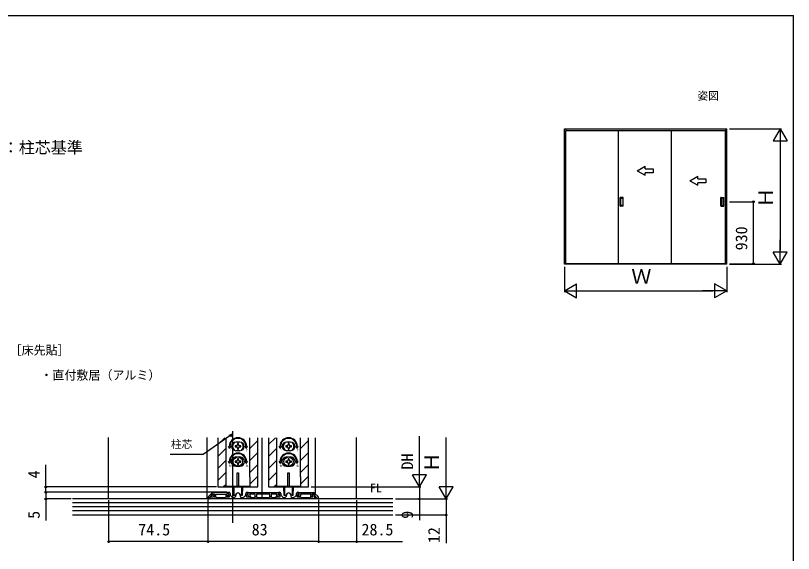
# Model space of a CAD drawing. Units: millimetres, scale not verified. Extents: x -525 to 525, y -783 to 779.
# Drawn here: x -58 to 525, y 343 to 747 of the extents above; entities that cross this region are included whole.
import ezdxf
from ezdxf.enums import TextEntityAlignment as Align

# ---------------------------------------------------------------- set-up
doc = ezdxf.new("R2010")
doc.units = ezdxf.units.MM
doc.header["$LTSCALE"] = 4
for name, color, linetype in [('0-2_USER1', 3, 'Continuous'), ('0-3_YKK_11', 7, 'Continuous'), ('0-5_YKK_12', 2, 'Continuous'), ('0-6_YKK_13', 4, 'Continuous'), ('0-7_YKK_A1', 4, 'Continuous'), ('0-8_YKK_D', 6, 'Continuous'), ('0-9_YKK_ZWAK', 7, 'Continuous'), ('0-A_YSS_K', 3, 'Continuous')]:
    doc.layers.add(name, color=color, linetype=linetype)
doc.styles.add('ＭＳ ゴシック', font='')
doc.styles.get('ＭＳ ゴシック').set_extended_font_data('MS Gothic')

msp = doc.modelspace()

# ---------------------------------------------------------------- linework, layer by layer
at = {"layer": '0-3_YKK_11'}
for p, q in [((88.575, 388.047), (86.446, 385.918)), ((100.36, 388.632), (89.989, 388.632)), ((102.46, 387.832), (102.46, 387.213)), ((102.713, 386.548), (103.762, 385.368)), ((106.66, 386.032), (106.66, 386.632)), ((110.06, 386.632), (110.06, 386.032)), ((112.959, 385.368), (114.008, 386.548)), ((114.26, 387.213), (114.26, 387.832)), ((140.46, 387.832), (140.46, 387.213)), ((140.713, 386.548), (141.762, 385.368)), ((144.66, 386.032), (144.66, 386.632)), ((148.06, 386.632), (148.06, 386.032)), ((150.959, 385.368), (152.008, 386.548)), ((152.26, 387.213), (152.26, 387.832)), ((154.36, 388.634), (164.732, 388.634)), ((166.146, 388.048), (168.274, 385.92)), ((104.509, 385.032), (105.66, 385.032)), ((111.06, 385.032), (112.211, 385.032)), ((142.509, 385.032), (143.66, 385.032)), ((149.06, 385.032), (150.211, 385.032))]:
    msp.add_line(p, q, dxfattribs=at)
for points in [[(85.86, 384.504), (85.86, 383.932), (86.86, 383.932), (89.46, 387.632), (90.86, 387.632), (90.86, 386.724), (90.192, 386.481), (90.997, 385.332), (91.66, 385.332), (91.66, 387.432), (99.36, 387.432), (99.36, 386.249), (100.277, 385.332), (101.96, 385.332), (101.96, 386.132), (100.892, 386.132), (100.36, 386.664), (100.36, 388.632)], [(145.902, 383.832), (108.819, 383.832), (108.635, 383.952), (108.085, 383.952), (107.902, 383.832), (89.06, 383.832), (89.06, 386.434)], [(89.784, 387.468), (90.403, 387.693), (90.745, 386.753), (90.06, 386.504), (90.06, 385.332), (91.76, 385.332), (92.02, 385.182), (92.28, 385.032), (95.102, 385.032), (95.285, 384.912), (95.835, 384.912), (96.019, 385.032), (98.841, 385.032), (99.101, 385.182), (99.36, 385.332), (101.953, 385.332), (102.122, 385.708), (101.966, 385.884)], [(101.46, 387.213), (101.46, 387.832), (100.96, 387.832), (100.46, 388.332), (100.96, 388.832), (101.46, 388.832)], [(114.755, 385.884), (114.599, 385.708), (114.768, 385.332), (117.36, 385.332), (117.62, 385.182), (117.88, 385.032), (120.841, 385.032), (121.101, 385.182), (121.36, 385.332), (122.36, 385.332), (122.62, 385.182), (122.88, 385.032), (126.902, 385.032), (127.085, 384.912), (127.635, 384.912), (127.819, 385.032), (131.841, 385.032), (132.101, 385.182), (132.36, 385.332), (133.36, 385.332), (133.62, 385.182), (133.88, 385.032), (136.841, 385.032), (137.101, 385.182), (137.36, 385.332), (139.953, 385.332), (140.122, 385.708), (139.966, 385.884)], [(115.26, 388.832), (115.76, 388.832), (116.26, 388.332), (115.76, 387.832), (115.26, 387.832), (115.26, 387.213)], [(139.46, 387.213), (139.46, 387.832), (138.96, 387.832), (138.46, 388.332), (138.96, 388.832), (139.46, 388.832)], [(165.66, 386.434), (165.66, 383.832), (146.819, 383.832), (146.635, 383.952), (146.085, 383.952), (145.902, 383.832)], [(152.755, 385.884), (152.599, 385.708), (152.768, 385.332), (155.36, 385.332), (155.62, 385.182), (155.88, 385.032), (158.702, 385.032), (158.885, 384.912), (159.435, 384.912), (159.619, 385.032), (162.441, 385.032), (162.701, 385.182), (162.96, 385.332), (164.66, 385.332), (164.66, 386.504), (163.976, 386.753), (164.318, 387.693), (164.937, 387.468)], [(168.86, 384.505), (168.86, 383.934), (167.86, 383.934), (165.26, 387.634), (163.86, 387.634), (163.86, 386.726), (164.528, 386.483), (163.724, 385.334), (163.06, 385.334), (163.06, 387.434), (155.36, 387.434), (155.36, 386.251), (154.443, 385.334), (152.76, 385.334), (152.76, 386.134), (153.829, 386.134), (154.36, 386.665), (154.36, 388.634)], [(153.26, 388.832), (153.76, 388.832), (154.26, 388.332), (153.76, 387.832), (153.26, 387.832), (153.26, 387.213)]]:
    msp.add_lwpolyline(points, dxfattribs=at)
msp.add_lwpolyline([(116.56, 388.632), (138.16, 388.632), (138.46, 388.33), (138.71, 387.892), (138.842, 387.53), (138.079, 385.432), (137.015, 385.432), (137.743, 387.432), (133.36, 387.432), (133.36, 385.332), (132.36, 385.332), (132.36, 387.432), (122.36, 387.432), (122.36, 385.332), (121.36, 385.332), (121.36, 387.432), (116.978, 387.432), (117.706, 385.432), (116.642, 385.432), (115.878, 387.53), (116.01, 387.892), (116.26, 388.33)], close=True, dxfattribs=at)
for centre, radius, start, end in [((87.86, 384.504), 2, 135, 180), ((89.989, 386.632), 2, 90, 135), ((90.16, 386.434), 1.1, 110, 180), ((101.46, 387.832), 1, 0, 90), ((103.46, 387.213), 2, 180, 221.63354), ((103.46, 387.213), 1, 180, 221.63354), ((104.509, 386.032), 1, 221.63354, 270), ((105.66, 386.032), 1, 270, 0), ((108.36, 386.632), 1.7, 0, 180), ((111.06, 386.032), 1, 180, 270), ((112.211, 386.032), 1, 270, 318.36646), ((113.26, 387.213), 1, 318.36646, 0), ((115.26, 387.832), 1, 90, 180), ((113.26, 387.213), 2, 318.36646, 0), ((139.46, 387.832), 1, 0, 90), ((141.46, 387.213), 2, 180, 221.63354), ((141.46, 387.213), 1, 180, 221.63354), ((142.509, 386.032), 1, 221.63354, 270), ((143.66, 386.032), 1, 270, 360), ((146.36, 386.632), 1.7, 0, 180), ((149.06, 386.032), 1, 180, 270), ((150.211, 386.032), 1, 270, 318.36646), ((151.26, 387.213), 1, 318.36646, 0), ((153.26, 387.832), 1, 90, 180), ((151.26, 387.213), 2, 318.36646, 0), ((164.732, 386.634), 2, 45.00001, 90), ((164.56, 386.434), 1.1, 360, 70), ((166.86, 384.505), 2, 360, 44.99999)]:
    msp.add_arc(centre, radius, start, end, dxfattribs=at)
at = {"layer": '0-5_YKK_12'}
for p, q in [((104.36, 434.832), (104.36, 365.821)), ((11.36, 383.832), (11.36, 429.998)), ((85.36, 383.832), (85.36, 429.998)), ((93.36, 429.819), (93.36, 392.832)), ((93.36, 424.717), (98.461, 429.819)), ((117.36, 421.776), (123.36, 427.776)), ((126.36, 429.819), (126.36, 388.632)), ((131.36, 429.819), (131.36, 392.832)), ((131.36, 424.717), (136.461, 429.819)), ((155.36, 421.776), (161.36, 427.776)), ((166.36, 429.819), (166.36, 387.834)), ((197.36, 383.832), (197.36, 429.998)), ((93.36, 415.737), (99.36, 421.737)), ((131.36, 415.737), (137.36, 421.737)), ((117.36, 412.796), (123.36, 418.796)), ((155.36, 412.796), (161.36, 418.796)), ((93.36, 406.757), (99.36, 412.757)), ((117.36, 403.816), (123.36, 409.816)), ((131.36, 406.757), (137.36, 412.757)), ((155.36, 403.816), (161.36, 409.816)), ((93.36, 397.776), (99.36, 403.776)), ((131.36, 397.776), (137.36, 403.776)), ((117.36, 394.836), (123.36, 400.836)), ((155.36, 394.836), (161.36, 400.836)), ((97.396, 392.832), (99.36, 394.796)), ((135.396, 392.832), (137.36, 394.796)), ((126.36, 387.432), (126.36, 385.032))]:
    msp.add_line(p, q, dxfattribs=at)
for points in [[(93.36, 392.832), (123.36, 392.832), (123.36, 429.819)], [(131.36, 392.832), (161.36, 392.832), (161.36, 429.819)]]:
    msp.add_lwpolyline(points, dxfattribs=at)
at = {"layer": '0-6_YKK_13'}
for p, q in [((99.36, 429.832), (99.36, 400.332)), ((109.86, 426.582), (106.86, 426.582)), ((117.36, 400.332), (117.36, 429.832)), ((137.36, 429.832), (137.36, 400.332)), ((147.86, 426.582), (144.86, 426.582)), ((155.36, 400.332), (155.36, 429.832)), ((101.244, 423.332), (101.86, 423.332)), ((102.11, 421.832), (101.244, 423.332)), ((102.11, 421.832), (102.976, 423.332)), ((102.36, 423.332), (102.976, 423.332)), ((107.04, 423.772), (106.16, 423.772)), ((106.16, 423.772), (106.16, 422.892)), ((106.16, 422.892), (107.04, 422.892)), ((109.86, 420.082), (106.86, 420.082)), ((107.92, 425.532), (107.92, 424.652)), ((108.8, 425.532), (107.92, 425.532)), ((107.92, 422.012), (107.92, 421.132)), ((107.92, 421.132), (108.8, 421.132)), ((108.8, 424.652), (108.8, 425.532)), ((108.8, 421.132), (108.8, 422.012)), ((110.56, 423.772), (109.68, 423.772)), ((109.68, 422.892), (110.56, 422.892)), ((110.56, 422.892), (110.56, 423.772)), ((114.36, 423.332), (113.744, 423.332)), ((114.61, 421.832), (113.744, 423.332)), ((139.244, 423.332), (139.86, 423.332)), ((140.11, 421.832), (139.244, 423.332)), ((140.11, 421.832), (140.976, 423.332)), ((140.36, 423.332), (140.976, 423.332)), ((145.04, 423.772), (144.16, 423.772)), ((144.16, 423.772), (144.16, 422.892)), ((144.16, 422.892), (145.04, 422.892)), ((147.86, 420.082), (144.86, 420.082)), ((145.92, 425.532), (145.92, 424.652)), ((146.8, 425.532), (145.92, 425.532)), ((145.92, 422.012), (145.92, 421.132)), ((145.92, 421.132), (146.8, 421.132)), ((146.8, 424.652), (146.8, 425.532)), ((146.8, 421.132), (146.8, 422.012)), ((148.56, 423.772), (147.68, 423.772)), ((147.68, 422.892), (148.56, 422.892)), ((148.56, 422.892), (148.56, 423.772)), ((152.36, 423.332), (151.744, 423.332)), ((152.61, 421.832), (151.744, 423.332)), ((106.86, 415.332), (109.86, 415.332)), ((144.86, 415.332), (147.86, 415.332)), ((101.244, 411.832), (101.86, 411.832)), ((102.11, 410.332), (101.244, 411.832)), ((102.11, 410.332), (102.976, 411.832)), ((102.36, 411.832), (102.976, 411.832)), ((107.04, 412.272), (106.16, 412.272)), ((106.16, 412.272), (106.16, 411.392)), ((106.16, 411.392), (107.04, 411.392)), ((107.92, 414.032), (107.92, 413.152)), ((108.8, 414.032), (107.92, 414.032)), ((107.92, 410.512), (107.92, 409.632)), ((107.92, 409.632), (108.8, 409.632)), ((108.8, 413.152), (108.8, 414.032)), ((108.8, 409.632), (108.8, 410.512)), ((110.56, 412.272), (109.68, 412.272)), ((109.68, 411.392), (110.56, 411.392)), ((110.56, 411.392), (110.56, 412.272)), ((114.61, 410.332), (113.744, 411.832)), ((114.36, 411.832), (113.744, 411.832)), ((114.61, 410.332), (115.476, 411.832)), ((115.476, 411.832), (114.86, 411.832)), ((139.244, 411.832), (139.86, 411.832)), ((140.11, 410.332), (139.244, 411.832)), ((140.11, 410.332), (140.976, 411.832)), ((140.36, 411.832), (140.976, 411.832)), ((145.04, 412.272), (144.16, 412.272)), ((144.16, 412.272), (144.16, 411.392)), ((144.16, 411.392), (145.04, 411.392)), ((145.92, 414.032), (145.92, 413.152)), ((146.8, 414.032), (145.92, 414.032)), ((145.92, 410.512), (145.92, 409.632)), ((145.92, 409.632), (146.8, 409.632)), ((146.8, 413.152), (146.8, 414.032)), ((146.8, 409.632), (146.8, 410.512)), ((148.56, 412.272), (147.68, 412.272)), ((147.68, 411.392), (148.56, 411.392)), ((148.56, 411.392), (148.56, 412.272)), ((152.61, 410.332), (151.744, 411.832)), ((152.36, 411.832), (151.744, 411.832)), ((152.61, 410.332), (153.476, 411.832)), ((153.476, 411.832), (152.86, 411.832)), ((106.86, 408.332), (109.86, 408.332)), ((107.86, 403.332), (108.86, 403.332)), ((107.86, 393.132), (107.86, 403.332)), ((108.86, 403.332), (108.86, 393.132)), ((144.86, 408.332), (147.86, 408.332)), ((145.86, 403.332), (146.86, 403.332)), ((145.86, 393.132), (145.86, 403.332)), ((146.86, 403.332), (146.86, 393.132)), ((99.36, 400.332), (99.36, 392.832)), ((137.36, 400.332), (137.36, 392.832)), ((99.36, 393.332), (117.36, 393.332)), ((104.86, 389.584), (104.86, 392.832)), ((105.11, 386.332), (105.11, 392.832)), ((105.51, 386.332), (105.51, 392.832)), ((108.86, 393.132), (107.86, 393.132)), ((111.21, 386.332), (111.21, 392.832)), ((111.86, 392.832), (111.86, 389.584)), ((137.36, 393.332), (155.36, 393.332)), ((142.86, 389.584), (142.86, 392.832)), ((143.11, 386.332), (143.11, 392.832)), ((143.51, 386.332), (143.51, 392.832)), ((146.86, 393.132), (145.86, 393.132)), ((149.21, 386.332), (149.21, 392.832)), ((149.86, 392.832), (149.86, 389.584)), ((105.108, 389.289), (105.11, 389.288)), ((105.11, 389.332), (105.11, 386.332)), ((105.51, 386.332), (105.11, 386.332)), ((105.51, 386.332), (106.129, 386.558)), ((111.21, 386.332), (110.59, 386.558)), ((111.61, 386.332), (111.61, 389.332)), ((111.61, 389.288), (111.612, 389.289)), ((143.108, 389.289), (143.11, 389.288)), ((143.11, 389.332), (143.11, 386.332)), ((143.51, 386.332), (143.11, 386.332)), ((143.51, 386.332), (144.129, 386.558)), ((149.21, 386.332), (148.59, 386.558)), ((149.61, 386.332), (149.61, 389.332)), ((149.61, 389.288), (149.612, 389.289))]:
    msp.add_line(p, q, dxfattribs=at)
for points in [[(114.61, 421.832), (115.476, 423.332), (114.86, 423.332)], [(152.61, 421.832), (153.476, 423.332), (152.86, 423.332)], [(117.36, 400.332), (117.36, 392.832), (99.36, 392.832)], [(155.36, 400.332), (155.36, 392.832), (137.36, 392.832)], [(111.61, 392.832), (111.61, 386.332), (111.21, 386.332)], [(149.61, 392.832), (149.61, 386.332), (149.21, 386.332)]]:
    msp.add_lwpolyline(points, dxfattribs=at)
for centre in [(108.36, 411.832), (146.36, 411.832)]:
    msp.add_circle(centre, 3.5, dxfattribs=at)
for centre, radius, start, end in [((108.36, 423.332), 6.5, 0, 180), ((108.36, 423.332), 6, 0, 180), ((106.86, 423.332), 3.25, 90, 270), ((108.36, 423.332), 4, 129.83844, 230.16156), ((109.86, 423.332), 3.25, 270, 90), ((108.36, 423.332), 4, 309.83844, 50.16156), ((146.36, 423.332), 6.5, 0, 180), ((146.36, 423.332), 6, 0, 180), ((144.86, 423.332), 3.25, 90, 270), ((146.36, 423.332), 4, 129.83844, 230.16156), ((147.86, 423.332), 3.25, 270, 90), ((146.36, 423.332), 4, 309.83844, 50.16156), ((107.04, 424.652), 0.88, 270, 0), ((107.04, 422.012), 0.88, 0, 90), ((109.68, 424.652), 0.88, 180, 270), ((109.68, 422.012), 0.88, 90, 180), ((145.04, 424.652), 0.88, 270, 0), ((145.04, 422.012), 0.88, 0, 90), ((147.68, 424.652), 0.88, 180, 270), ((147.68, 422.012), 0.88, 90, 180), ((108.36, 411.832), 6.5, 0, 180), ((108.36, 411.832), 6, 0, 180), ((106.86, 411.832), 3.5, 90, 270), ((109.86, 411.832), 3.5, 270, 90), ((146.36, 411.832), 6.5, 0, 180), ((146.36, 411.832), 6, 0, 180), ((144.86, 411.832), 3.5, 90, 270), ((147.86, 411.832), 3.5, 270, 90), ((107.04, 413.152), 0.88, 270, 0), ((107.04, 410.512), 0.88, 0, 90), ((109.68, 413.152), 0.88, 180, 270), ((109.68, 410.512), 0.88, 90, 180), ((145.04, 413.152), 0.88, 270, 0), ((145.04, 410.512), 0.88, 0, 90), ((147.68, 413.152), 0.88, 180, 270), ((147.68, 410.512), 0.88, 90, 180), ((105.16, 389.584), 0.3, 180, 260), ((105.958, 387.028), 0.5, 290, 343.84988), ((108.36, 386.332), 2, 16.15012, 163.84988), ((110.761, 387.028), 0.5, 196.15012, 250), ((111.56, 389.584), 0.3, 280, 0), ((143.16, 389.584), 0.3, 180, 260), ((143.958, 387.028), 0.5, 290, 343.84988), ((146.36, 386.332), 2, 16.15012, 163.84988), ((148.761, 387.028), 0.5, 196.15012, 250), ((149.56, 389.584), 0.3, 280, 0)]:
    msp.add_arc(centre, radius, start, end, dxfattribs=at)
at = {"layer": '0-7_YKK_A1'}
for p, q in [((353.2, 661.7), (475, 661.7)), ((353.2, 560.05), (353.2, 661.7)), ((354.2, 661.7), (354.2, 660.2)), ((354.2, 660.5), (474, 660.5)), ((354.2, 660.35), (474, 660.35)), ((354.2, 560.25), (354.2, 660.2)), ((474, 661.7), (474, 660.2)), ((474, 560.25), (474, 660.2)), ((475, 560.05), (475, 661.7)), ((407.675, 630.225), (413.675, 633.689)), ((407.675, 630.225), (413.675, 626.761)), ((413.675, 631.725), (413.675, 633.689)), ((413.675, 626.761), (413.675, 628.725)), ((447.175, 622.725), (453.175, 626.189)), ((453.175, 624.225), (453.175, 626.189)), ((447.175, 622.725), (453.175, 619.261)), ((453.175, 619.261), (453.175, 621.225)), ((395.125, 603.75), (395.125, 610.15)), ((397.175, 610.2), (395.175, 610.2)), ((395.425, 604.25), (395.425, 609.65)), ((395.475, 609.7), (396.875, 609.7)), ((396.925, 609.65), (396.925, 604.25)), ((397.225, 603.75), (397.225, 610.15)), ((470.625, 603.75), (470.625, 610.15)), ((470.675, 610.2), (472.675, 610.2)), ((470.925, 609.65), (470.925, 604.25)), ((472.375, 609.7), (470.975, 609.7)), ((472.425, 604.25), (472.425, 609.65)), ((472.725, 603.75), (472.725, 610.15)), ((397.175, 603.7), (395.175, 603.7)), ((396.875, 604.2), (395.475, 604.2)), ((470.675, 603.7), (472.675, 603.7)), ((470.975, 604.2), (472.375, 604.2)), ((354.2, 560.05), (354.2, 560.25)), ((474, 560.25), (354.2, 560.25)), ((474, 560.05), (474, 560.25)), ((475, 560.05), (353.2, 560.05))]:
    msp.add_line(p, q, dxfattribs=at)
for points in [[(434.675, 560.45), (393.675, 560.45), (393.675, 660.35)], [(433.175, 660.35), (433.175, 560.45), (474, 560.45)], [(413.675, 631.725), (419.675, 631.725), (419.675, 628.725), (413.675, 628.725)], [(453.175, 624.225), (459.175, 624.225), (459.175, 621.225), (453.175, 621.225)]]:
    msp.add_lwpolyline(points, dxfattribs=at)
for centre, start, end in [((395.175, 610.15), 90, 180), ((395.475, 609.65), 90, 180), ((396.875, 609.65), 0, 90), ((397.175, 610.15), 0, 90), ((470.675, 610.15), 90, 180), ((470.975, 609.65), 90, 180), ((472.375, 609.65), 360, 90), ((472.675, 610.15), 0, 90), ((395.175, 603.75), 180, 270), ((395.475, 604.25), 180, 270), ((396.875, 604.25), 270, 0), ((397.175, 603.75), 270, 0), ((470.675, 603.75), 180, 270), ((470.975, 604.25), 180, 270), ((472.375, 604.25), 270, 360), ((472.675, 603.75), 270, 0)]:
    msp.add_arc(centre, 0.05, start, end, dxfattribs=at)
at = {"layer": '0-8_YKK_D'}
for p, q in [((477, 661.7), (516, 661.7)), ((515, 661.7), (509.75, 652.607)), ((515, 661.7), (520.25, 652.607)), ((515, 661.7), (515, 643.513)), ((509.75, 652.607), (520.25, 652.607)), ((515, 651.2), (515, 570.55)), ((477, 606.95), (496, 606.95)), ((495, 560.45), (495, 606.95)), ((515, 560.05), (515, 578.237)), ((515, 560.05), (509.75, 569.143)), ((520.25, 569.143), (509.75, 569.143)), ((515, 560.05), (520.25, 569.143)), ((477, 560.45), (496, 560.45)), ((353.2, 558.05), (353.2, 539.05)), ((475, 558.05), (475, 539.05)), ((477, 560.05), (516, 560.05)), ((353.2, 540.05), (362.293, 545.3)), ((362.293, 534.8), (362.293, 545.3)), ((475, 540.05), (465.907, 545.3)), ((465.907, 545.3), (465.907, 534.8)), ((353.2, 540.05), (362.293, 534.8)), ((353.2, 540.05), (371.387, 540.05)), ((363.7, 540.05), (464.5, 540.05)), ((475, 540.05), (456.813, 540.05)), ((475, 540.05), (465.907, 534.8)), ((244.41, 403.332), (244.41, 430.998)), ((264.41, 394.332), (264.41, 429.998)), ((-35.689, 392.832), (-35.689, 409.5)), ((244.41, 392.832), (244.41, 411.019)), ((244.41, 392.832), (239.16, 401.926)), ((249.66, 401.926), (239.16, 401.926)), ((244.41, 392.832), (249.66, 401.926)), ((264.41, 383.832), (264.41, 402.019)), ((92.36, 392.832), (-36.689, 392.832)), ((-35.689, 388.832), (-35.689, 392.832)), ((163.36, 392.832), (245.41, 392.832)), ((208.36, 392.832), (245.41, 392.832)), ((264.41, 383.832), (259.16, 392.926)), ((269.66, 392.926), (259.16, 392.926)), ((264.41, 383.832), (269.66, 392.926)), ((99.96, 388.832), (-36.689, 388.832)), ((99.96, 388.832), (-36.689, 388.832)), ((-35.689, 388.832), (-35.689, 386.282)), ((-16.689, 383.832), (-36.689, 383.832)), ((11.36, 382.832), (11.36, 350.832)), ((85.86, 383.232), (85.86, 350.832)), ((85.86, 383.232), (85.86, 350.832)), ((168.86, 383.234), (168.86, 350.832)), ((168.86, 383.234), (168.86, 350.832)), ((197.36, 382.832), (197.36, 350.832)), ((226.41, 383.832), (265.41, 383.832)), ((226.41, 383.832), (265.41, 383.832)), ((226.41, 383.832), (245.41, 383.832)), ((226.41, 371.832), (265.41, 371.832)), ((85.86, 351.832), (11.36, 351.832)), ((168.86, 351.832), (85.86, 351.832))]:
    msp.add_line(p, q, dxfattribs=at)
for points in [[(104.36, 432.615), (102.271, 431.152), (82.306, 417.172), (57.525, 417.172)], [(101.88, 431.712), (104.36, 432.615), (102.663, 430.592)], [(244.41, 392.832), (244.41, 383.832), (244.41, 367.914)], [(-35.689, 388.832), (-35.689, 383.832), (-35.689, 367.778)], [(264.41, 383.832), (264.41, 371.832), (264.41, 350.555)], [(168.86, 351.832), (197.36, 351.832), (231.864, 351.832)]]:
    msp.add_lwpolyline(points, dxfattribs=at)
for centre in [(495, 606.95), (495, 560.45), (-35.689, 392.832), (-35.689, 388.832), (-35.689, 388.832), (-35.689, 383.832), (244.41, 383.832), (264.41, 371.832), (11.36, 351.832), (85.86, 351.832), (85.86, 351.832), (168.86, 351.832), (168.86, 351.832), (197.36, 351.832)]:
    msp.add_circle(centre, 0.637, dxfattribs=at)
at = {"layer": '0-9_YKK_ZWAK'}
msp.add_line((-525, 746.7), (525, 746.7), dxfattribs=at)
msp.add_lwpolyline([(-525, -783.3), (525, -783.3), (525, 746.7)], dxfattribs=at)
at = {"layer": '0-A_YSS_K'}
for p, q in [((224.41, 383.832), (-15.689, 383.832)), ((224.41, 380.832), (-15.689, 380.832)), ((224.41, 377.832), (-15.689, 377.832)), ((224.41, 374.832), (-15.689, 374.832)), ((-15.689, 371.832), (166.36, 371.832)), ((161.16, 371.832), (224.41, 371.832))]:
    msp.add_line(p, q, dxfattribs=at)

# ---------------------------------------------------------------- texts
at = {"layer": '0-2_USER1', "style": 'ＭＳ ゴシック'}
for s, height, p in [('姿図', 5.865, (453, 681.7)), ('［床先貼 埋込敷居（アルミ）使用時］  ※取付位置：柱芯基準', 8.798, (-350, 640.609)), ('［床先貼］', 6.598, (-62.89, 490.174)), ('・直付敷居（アルミ）', 6.598, (-39.788, 471.43)), ('FL', 6.598, (207.337, 386.828))]:
    msp.add_text(s, height=height, dxfattribs=at).set_placement(p, align=Align.BOTTOM_LEFT)
at = {"layer": '0-6_YKK_13', "style": 'ＭＳ ゴシック'}
for s, p in [('下', (101.33, 419.288)), ('上', (114.005, 419.119)), ('下', (139.33, 419.288)), ('上', (152.005, 419.119)), ('右', (101.439, 407.764)), ('左', (113.98, 407.728)), ('右', (139.439, 407.764)), ('左', (151.98, 407.728))]:
    msp.add_text(s, height=1.558, dxfattribs=at).set_placement(p, align=Align.BOTTOM_LEFT)
at = {"layer": '0-8_YKK_D', "style": 'ＭＳ ゴシック'}
for s, height, p in [('Ｈ', 11, (513, 602.523)), ('930', 8.798, (493, 570.439)), ('DH', 8.798, (242.41, 405.949)), ('Ｈ', 11, (262.41, 403.813)), ('4', 8.798, (-37.689, 399.319)), ('5', 8.798, (-37.689, 368.891)), ('9', 8.798, (242.41, 368.96)), ('12', 8.798, (262.41, 350.714))]:
    msp.add_text(s, height=height, rotation=90, dxfattribs=at).set_placement(p, align=Align.BOTTOM_LEFT)
for s, height, p in [('Ｗ', 11, (403.447, 542.05)), ('柱芯', 5.865, (58.093, 420.212)), ('74.5', 8.798, (33.61, 353.832)), ('83', 8.798, (118.667, 353.832)), ('28.5', 8.798, (201.023, 353.832))]:
    msp.add_text(s, height=height, dxfattribs=at).set_placement(p, align=Align.BOTTOM_LEFT)

doc.saveas('drawing.dxf')
